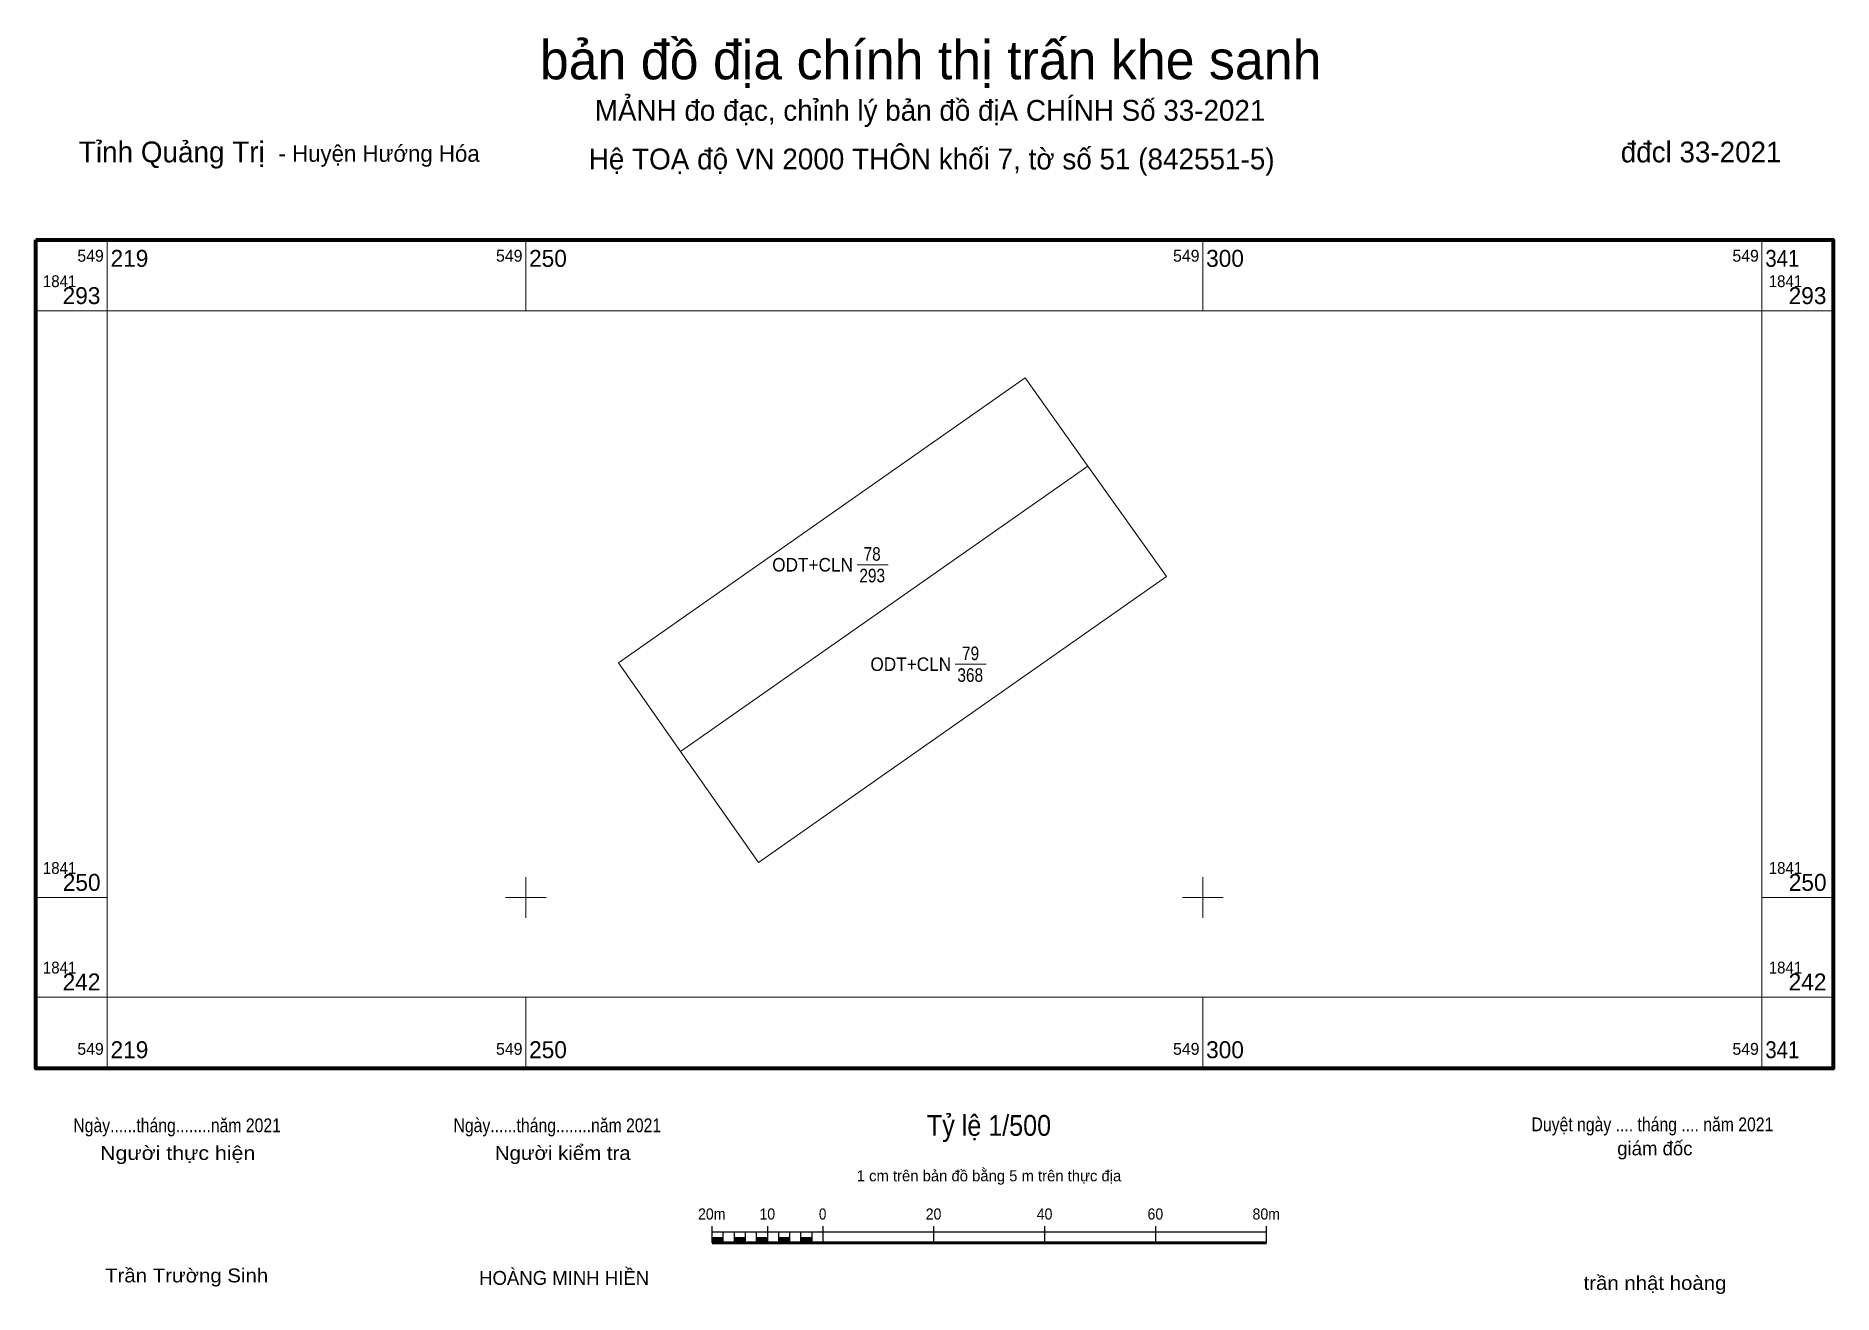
# Model space of a CAD drawing. Header units: metres. Extents: x 549214 to 549347, y 1841221 to 1841314.
import ezdxf
from ezdxf.enums import TextEntityAlignment as Align

# ---------------------------------------------------------------- set-up
doc = ezdxf.new("R2010")
doc.units = ezdxf.units.M
doc.header["$LTSCALE"] = 0.41
for name, color, linetype, lineweight in [('10', 7, 'Continuous', 13), ('13', 7, 'Continuous', 13), ('2', 7, 'Continuous', 25), ('63', 7, 'Continuous', 13)]:
    doc.layers.add(name, color=color, linetype=linetype, lineweight=lineweight)
doc.layers.add('4', color=7, linetype='Continuous')

msp = doc.modelspace()

# ---------------------------------------------------------------- hatches: boundary and pattern name
at = {"layer": '2'}
for points in [[(549263.78, 1841224.51), (549264.59, 1841224.51), (549264.59, 1841224.92), (549263.78, 1841224.92)], [(549265.41, 1841224.51), (549266.23, 1841224.51), (549266.23, 1841224.92), (549265.41, 1841224.92)], [(549267.05, 1841224.51), (549267.87, 1841224.51), (549267.87, 1841224.92), (549267.05, 1841224.92)], [(549268.69, 1841224.51), (549269.51, 1841224.51), (549269.51, 1841224.92), (549268.69, 1841224.92)], [(549270.33, 1841224.51), (549271.15, 1841224.51), (549271.15, 1841224.92), (549270.33, 1841224.92)]]:
    msp.add_hatch(color=256, dxfattribs=at).paths.add_polyline_path(points)

# ---------------------------------------------------------------- linework, layer by layer
at = {"layer": '10'}
msp.add_line((549261.44, 1841260.79), (549291.52, 1841281.85), dxfattribs=at)
msp.add_lwpolyline([(549297.33, 1841273.71), (549267.18, 1841252.6), (549261.44, 1841260.79), (549256.85, 1841267.33), (549286.88, 1841288.36), (549291.52, 1841281.85)], close=True, dxfattribs=at)
at = {"layer": '13'}
for p, q in [((549274.48, 1841274.57), (549276.76, 1841274.57)), ((549281.72, 1841267.23), (549284, 1841267.23))]:
    msp.add_line(p, q, dxfattribs=at)
at = {"layer": '2'}
for p, q in [((549263.78, 1841224.51), (549263.78, 1841225.74)), ((549263.78, 1841225.33), (549304.72, 1841225.33)), ((549264.59, 1841224.51), (549264.59, 1841225.33)), ((549265.41, 1841224.51), (549265.41, 1841225.33)), ((549266.23, 1841224.51), (549266.23, 1841225.33)), ((549267.05, 1841224.51), (549267.05, 1841225.33)), ((549267.87, 1841224.51), (549267.87, 1841225.74)), ((549268.69, 1841224.51), (549268.69, 1841225.33)), ((549269.51, 1841224.51), (549269.51, 1841225.33)), ((549270.33, 1841224.51), (549270.33, 1841225.33)), ((549271.15, 1841224.51), (549271.15, 1841225.33)), ((549271.97, 1841224.51), (549271.97, 1841225.74)), ((549280.15, 1841224.51), (549280.15, 1841225.74)), ((549288.34, 1841224.51), (549288.34, 1841225.74)), ((549296.53, 1841224.51), (549296.53, 1841225.74)), ((549304.72, 1841224.51), (549304.72, 1841225.74))]:
    msp.add_line(p, q, dxfattribs=at)
at = {"layer": '2', "lineweight": 53}
msp.add_line((549263.78, 1841224.51), (549304.72, 1841224.51), dxfattribs=at)
at = {"layer": '2', "lineweight": 13}
for points in [[(549263.78, 1841224.51), (549264.59, 1841224.51), (549264.59, 1841224.92), (549263.78, 1841224.92)], [(549265.41, 1841224.51), (549266.23, 1841224.51), (549266.23, 1841224.92), (549265.41, 1841224.92)], [(549267.05, 1841224.51), (549267.87, 1841224.51), (549267.87, 1841224.92), (549267.05, 1841224.92)], [(549268.69, 1841224.51), (549269.51, 1841224.51), (549269.51, 1841224.92), (549268.69, 1841224.92)], [(549270.33, 1841224.51), (549271.15, 1841224.51), (549271.15, 1841224.92), (549270.33, 1841224.92)]]:
    msp.add_lwpolyline(points, close=True, dxfattribs=at)
at = {"layer": '63'}
for p, q in [((549219.09, 1841293.31), (549219.09, 1841298.56)), ((549250, 1841293.31), (549250, 1841298.56)), ((549300, 1841293.31), (549300, 1841298.56)), ((549341.3, 1841293.31), (549341.3, 1841298.56)), ((549219.09, 1841293.31), (549213.83, 1841293.31)), ((549341.3, 1841293.31), (549346.55, 1841293.31)), ((549250, 1841248.5), (549250, 1841251.5)), ((549300, 1841248.5), (549300, 1841251.5)), ((549219.09, 1841250), (549213.83, 1841250)), ((549248.5, 1841250), (549251.5, 1841250)), ((549298.5, 1841250), (549301.5, 1841250)), ((549341.3, 1841250), (549346.55, 1841250)), ((549219.09, 1841242.65), (549213.83, 1841242.65)), ((549219.09, 1841242.65), (549219.09, 1841237.4)), ((549250, 1841242.65), (549250, 1841237.4)), ((549300, 1841242.65), (549300, 1841237.4)), ((549341.3, 1841242.65), (549341.3, 1841237.4)), ((549341.3, 1841242.65), (549346.55, 1841242.65))]:
    msp.add_line(p, q, dxfattribs=at)
at = {"layer": '63', "lineweight": 70}
msp.add_lwpolyline([(549213.83, 1841298.56), (549346.55, 1841298.56), (549346.55, 1841237.4), (549213.83, 1841237.4)], close=True, dxfattribs=at)
at = {"layer": '63'}
msp.add_lwpolyline([(549219.09, 1841293.31), (549341.3, 1841293.31), (549341.3, 1841242.65), (549219.09, 1841242.65)], close=True, dxfattribs=at)

# ---------------------------------------------------------------- texts
at = {"layer": '13', "width": 0.85}
for s, p in [('78', (549275.585, 1841274.87)), ('79', (549282.855, 1841267.53))]:
    msp.add_text(s, height=1, dxfattribs=at).set_placement(p, align=Align.CENTER)
at = {"layer": '2'}
for s, height, p in [('bản đồ địa chính thị trấn khe sanh', 2.865, (549279.905, 1841310.4)), ('MẢNH đo đạc, chỉnh lý bản đồ địA CHÍNH Số 33-2021', 1.535, (549279.865, 1841307.34)), ('Hệ TOẠ độ VN 2000 THÔN khối 7, tờ số 51 (842551-5)', 1.539, (549279.98, 1841303.75)), ('giám đốc', 1.024, (549333.39, 1841230.98)), ('1 cm trên bản đồ bằng 5 m trên thực địa', 0.8188, (549284.215, 1841229.06)), ('HOÀNG MINH HIỀN', 1.024, (549252.835, 1841221.42))]:
    msp.add_text(s, height=height, dxfattribs=at).set_placement(p, align=Align.CENTER)
for s, height, p in [('Tỉnh Quảng Trị ', 1.539, (549217, 1841304.27)), ('- Huyện Hướng Hóa', 1.228, (549231.74, 1841304.31))]:
    msp.add_text(s, height=height, dxfattribs=at).set_placement(p)
msp.add_text(' đđcl 33-2021', height=1.535, dxfattribs=at).set_placement((549342.74, 1841304.27), align=Align.RIGHT)
at = {"layer": '2', "width": 0.95}
for p in [(549274.17, 1841274.07), (549281.42, 1841266.73)]:
    msp.add_text('ODT+CLN', height=1, dxfattribs=at).set_placement(p, align=Align.RIGHT)
at = {"layer": '2'}
for s, height, width, p in [('Tỷ lệ 1/500', 1.54, 0.9, (549284.215, 1841232.42)), ('Ngày......tháng........năm 2021', 1.024, 0.85, (549224.255, 1841232.68)), ('Ngày......tháng........năm 2021', 1.024, 0.85, (549252.335, 1841232.68)), ('Duyệt ngày .... tháng .... năm 2021', 1.024, 0.85, (549333.21, 1841232.75)), ('Người thực hiện', 1.024, 1.15, (549224.3, 1841230.64)), ('Người kiểm tra', 1.024, 1.1, (549252.735, 1841230.64)), ('20m', 0.8188, 0.95, (549263.74, 1841226.24)), ('10', 0.8188, 0.95, (549267.84, 1841226.24)), ('0', 0.819, 0.9, (549271.93, 1841226.24)), ('20', 0.8188, 0.95, (549280.12, 1841226.24)), ('40', 0.8188, 0.95, (549288.32, 1841226.24)), ('60', 0.8188, 0.95, (549296.5, 1841226.24)), ('80m', 0.8188, 0.95, (549304.69, 1841226.24)), ('Trần Trường Sinh', 1.024, 1.1, (549224.96, 1841221.6)), ('trần nhật hoàng', 1.024, 1.1, (549333.4, 1841221.05))]:
    msp.add_text(s, height=height, dxfattribs=dict(at, width=width)).set_placement(p, align=Align.CENTER)
at = {"layer": '4', "width": 0.85}
for s, p in [('293', (549275.59, 1841273.27)), ('368', (549282.83, 1841265.93))]:
    msp.add_text(s, height=1, dxfattribs=at).set_placement(p, align=Align.CENTER)
at = {"layer": '63'}
for s, height, p in [('549', 0.875, (549218.84, 1841296.94)), ('549', 0.875, (549249.76, 1841296.94)), ('549', 0.875, (549299.76, 1841296.94)), ('549', 0.875, (549341.07, 1841296.94)), ('293', 1.25, (549218.59, 1841293.81)), ('293', 1.25, (549346.06, 1841293.81)), ('250', 1.25, (549218.6, 1841250.5)), ('250', 1.25, (549346.07, 1841250.5)), ('242', 1.25, (549218.59, 1841243.15)), ('242', 1.25, (549346.06, 1841243.15)), ('549', 0.875, (549218.84, 1841238.4)), ('549', 0.875, (549249.76, 1841238.4)), ('549', 0.875, (549299.76, 1841238.4)), ('549', 0.875, (549341.07, 1841238.4))]:
    msp.add_text(s, height=height, dxfattribs=at).set_placement(p, align=Align.RIGHT)
for s, p in [('219', (549219.34, 1841296.56)), ('250', (549250.25, 1841296.56)), ('300', (549300.25, 1841296.56)), ('219', (549219.34, 1841238.15)), ('250', (549250.25, 1841238.15)), ('300', (549300.25, 1841238.15))]:
    msp.add_text(s, height=1.25, dxfattribs=at).set_placement(p)
for s, height, width, p in [('341', 1.25, 0.9, (549341.55, 1841296.56)), ('1841', 0.875, 0.95, (549214.34, 1841295.06)), ('1841', 0.875, 0.95, (549341.8, 1841295.06)), ('1841', 0.875, 0.95, (549214.34, 1841251.75)), ('1841', 0.875, 0.95, (549341.8, 1841251.75)), ('1841', 0.875, 0.95, (549214.34, 1841244.4)), ('1841', 0.875, 0.95, (549341.8, 1841244.4)), ('341', 1.25, 0.9, (549341.55, 1841238.15))]:
    msp.add_text(s, height=height, dxfattribs=dict(at, width=width)).set_placement(p)

doc.saveas('drawing.dxf')
